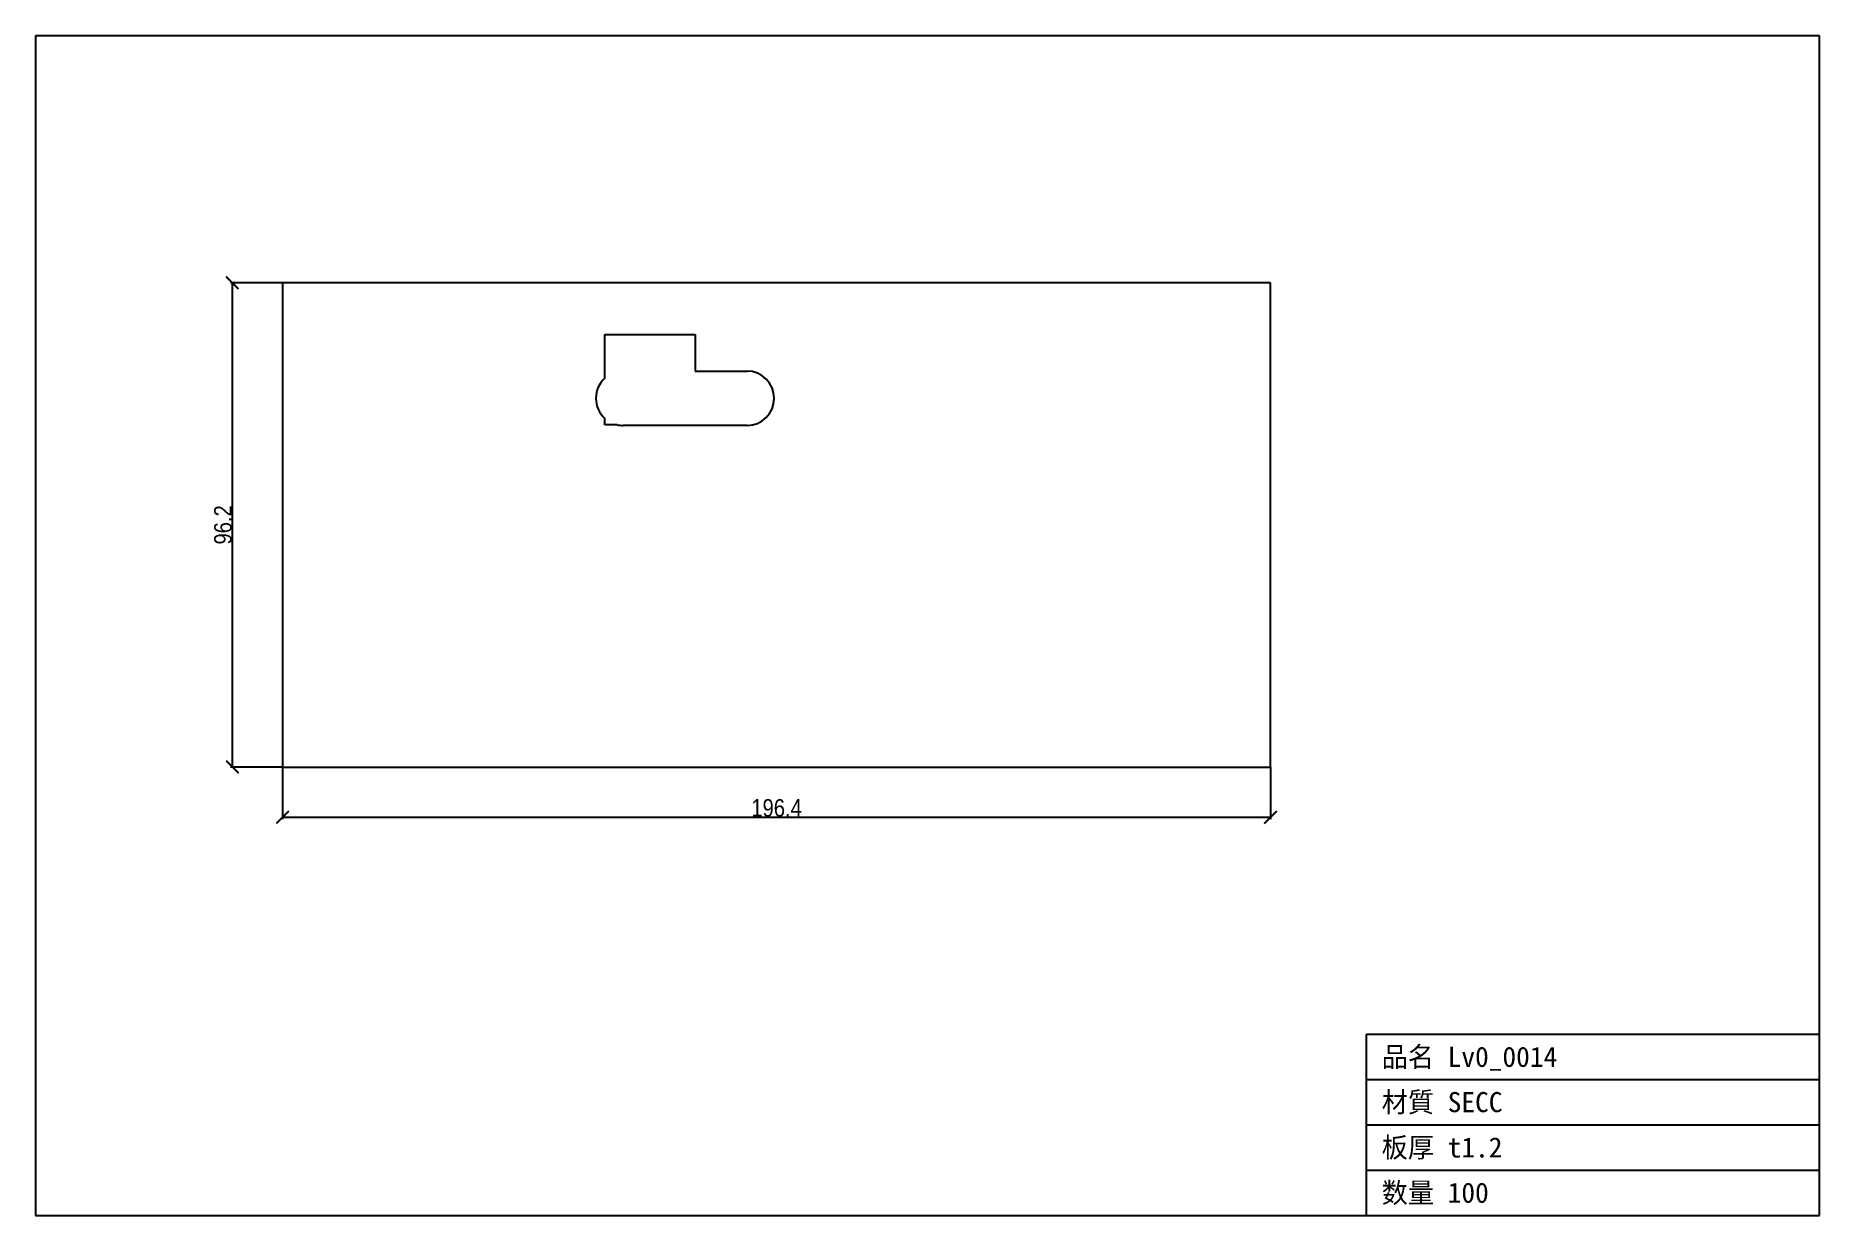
# Model space of a CAD drawing. Header units: millimetres. Extents: x -49 to 305, y -89 to 145.
import ezdxf

# ---------------------------------------------------------------- set-up
doc = ezdxf.new("R2010")
doc.units = ezdxf.units.MM
for name, color, linetype in [('CUT', 7, 'Continuous'), ('DIM', 7, 'Continuous'), ('FRAME', 7, 'Continuous'), ('TEXT', 7, 'Continuous')]:
    doc.layers.add(name, color=color, linetype=linetype)
doc.styles.add('OpenSansCondensed-Light', font='OpenSansCondensed-Light.ttf')
doc.dimstyles.new('EZDXF', dxfattribs={"dimtxt": 0.25, "dimasz": 0.175, "dimexe": 0.375, "dimexo": 0.125, "dimgap": 0.1, "dimtad": 1, "dimlfac": 100, "dimzin": 12, "dimdsep": 46, "dimtxsty": 'OpenSansCondensed-Light', "dimblk": 'ARCHTICK', "dimcen": 2.5, "dimazin": 3, "dimtfac": 0.5, "dimtmove": 2, "dimatfit": 3})

# ---------------------------------------------------------------- blocks, each defined once
blk = doc.blocks.new('_ARCHTICK')
at = {"color": 0, "linetype": 'BYBLOCK', "const_width": 0.15}
blk.add_lwpolyline([(-0.5, -0.5), (0.5, 0.5)], dxfattribs=at)

msp = doc.modelspace()

# ---------------------------------------------------------------- linework, layer by layer
at = {"layer": 'CUT'}
for p, q in [((196.38, 96.24), (0, 96.24)), ((0, 96.24), (0, 0)), ((196.38, 0), (196.38, 96.24)), ((64.05, 77.3), (64.05, 85.98)), ((64.05, 85.98), (81.99, 85.98)), ((81.99, 85.98), (81.99, 78.69)), ((81.99, 78.69), (92.31, 78.69)), ((64.05, 68), (64.05, 69.27)), ((66.5, 68), (64.05, 68)), ((92.31, 67.87), (67.68, 67.87)), ((0, 0), (196.38, 0))]:
    msp.add_line(p, q, dxfattribs=at)
for centre, start, end in [((92.31, 73.28), -90, 90), ((67.68, 73.28), 132.0708, -132.0708), ((67.68, 73.28), -102.6126, -90)]:
    msp.add_arc(centre, 5.41, start, end, dxfattribs=at)
at = {"layer": 'FRAME'}
for p, q in [((305.48, 145.34), (-49.1, 145.34)), ((-49.1, 145.34), (-49.1, -89.1)), ((305.48, -89.1), (305.48, 145.34)), ((215.48, -89.1), (215.48, -53.1)), ((215.48, -53.1), (305.48, -53.1)), ((215.48, -62.1), (305.48, -62.1)), ((215.48, -71.1), (305.48, -71.1)), ((215.48, -80.1), (305.48, -80.1)), ((-49.1, -89.1), (305.48, -89.1))]:
    msp.add_line(p, q, dxfattribs=at)

# ---------------------------------------------------------------- texts
at = {"layer": 'TEXT'}
for s, p in [('品名 Lv0_0014', (218.48, -59.6)), ('材質 SECC', (218.48, -68.6)), ('板厚 t1.2', (218.48, -77.6)), ('数量 100', (218.48, -86.6))]:
    msp.add_text(s, height=4, dxfattribs=at).set_placement(p)

# ---------------------------------------------------------------- dimensions: what is measured, and where the dimension line sits
at = {"layer": 'DIM'}
msp.add_linear_dim(base=(-10, 0), p1=(0, 0), p2=(0, 96.24), angle=90, dimstyle='EZDXF', override={"dimtxt": 3.5, "dimasz": 2.5, "dimdec": 1, "dimlfac": 1}, dxfattribs=at).render()
msp.add_linear_dim(base=(0, -10), p1=(0, 0), p2=(196.38, 0), dimstyle='EZDXF', override={"dimtxt": 3.5, "dimasz": 2.5, "dimdec": 1, "dimlfac": 1}, dxfattribs=at).render()

doc.saveas('drawing.dxf')
